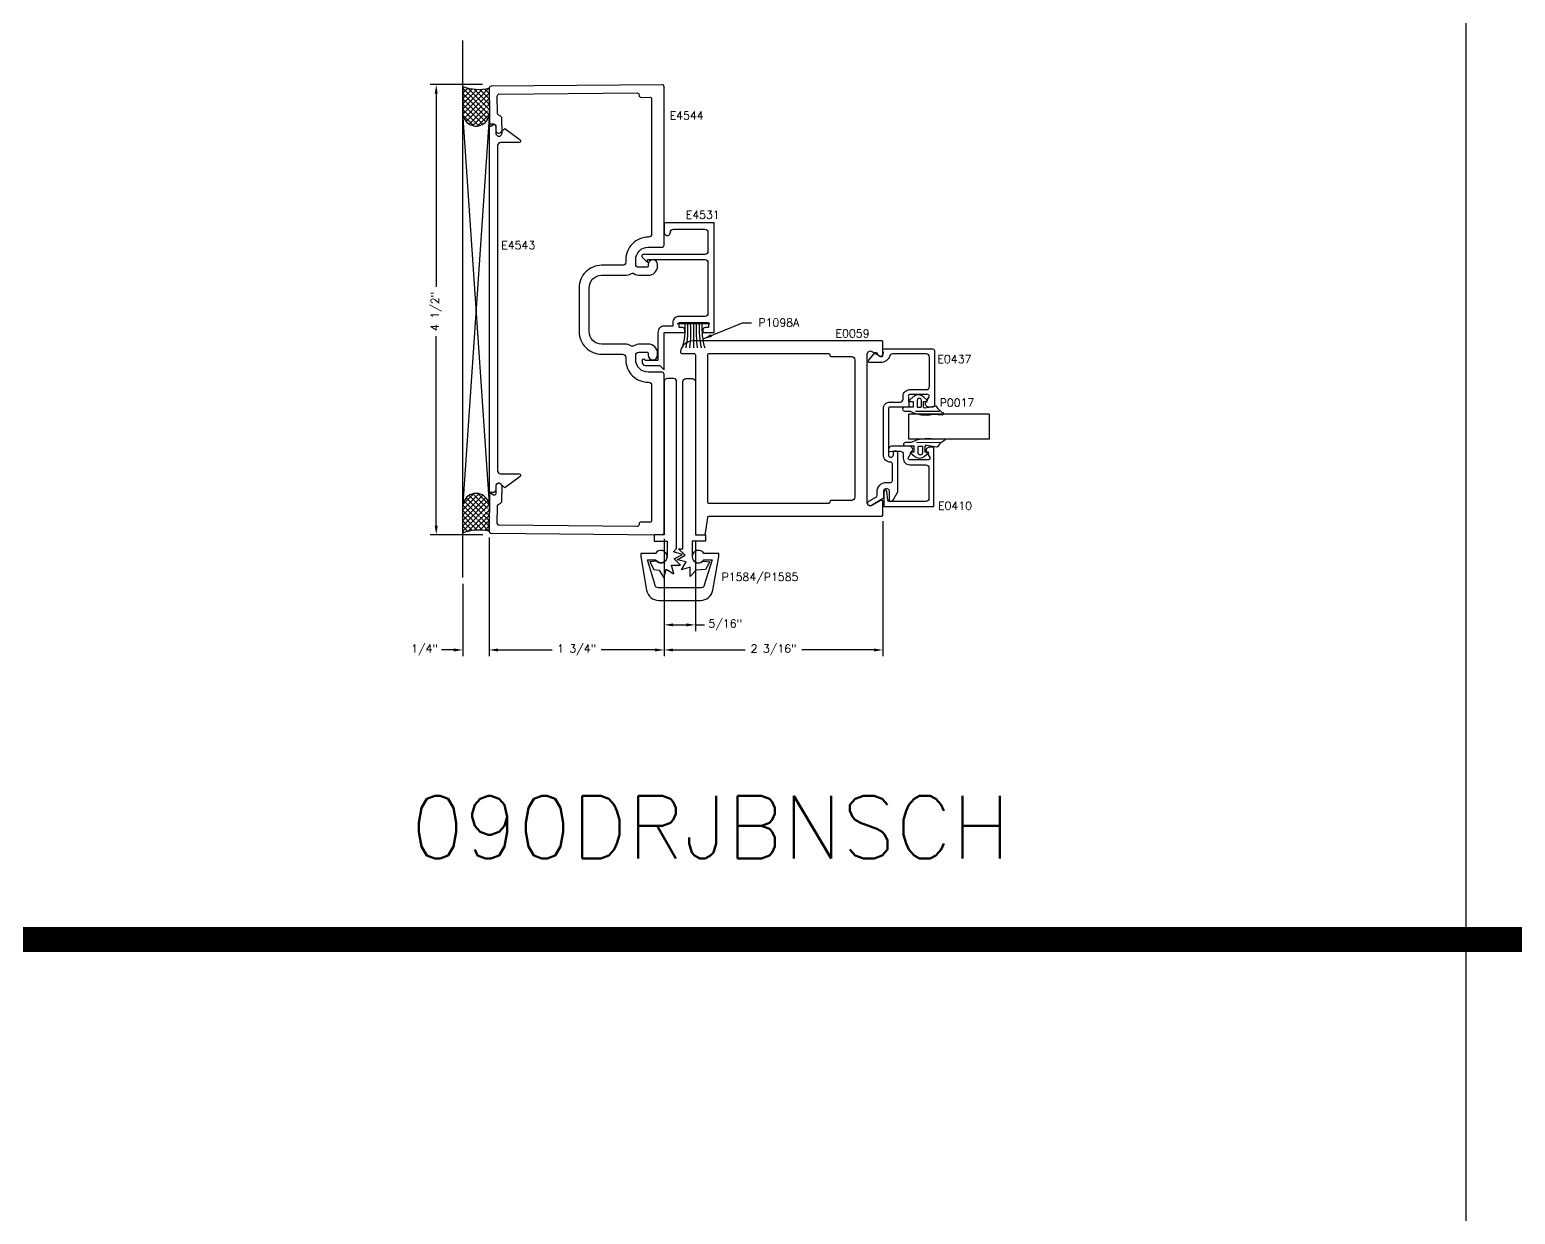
# Model space of a CAD drawing. Extents: x 0 to 130, y 0 to 90.
# Drawn here: x 44.69 to 59.54, y 57.13 to 68.98 of the extents above; entities that cross this region are included whole.
import ezdxf

# ---------------------------------------------------------------- set-up
doc = ezdxf.new("R2010")
doc.units = 0
doc.header["$MEASUREMENT"] = 0
doc.header["$PDMODE"] = 3
doc.layers.get('DEFPOINTS').update_dxf_attribs({"linetype": 'CONTINUOUS'})
for name, color, linetype in [('R-ANNO-DIMS', 3, 'CONTINUOUS'), ('R-ANNO-TEXT', 6, 'CONTINUOUS'), ('R-DET1', 4, 'CONTINUOUS'), ('R-DET2', 2, 'CONTINUOUS'), ('R-DET3', 5, 'CONTINUOUS'), ('R-OTLN', 1, 'CONTINUOUS'), ('R-PAT1', 5, 'CONTINUOUS'), ('TITLE', 7, 'CONTINUOUS')]:
    doc.layers.add(name, color=color, linetype=linetype)
doc.styles.get("Standard").update_dxf_attribs({"font": 'simplex'})
doc.dimstyles.new('1X', dxfattribs={"dimscale": 0, "dimtxt": 0.08, "dimasz": 0.09, "dimexe": 0.062, "dimexo": 0.062, "dimgap": 0.045, "dimtad": 0, "dimdec": 4, "dimzin": 4, "dimtxsty": 'STANDARD', "dimcen": 0, "dimazin": 3, "dimtp": 0.02, "dimtfac": 1, "dimtdec": 4, "dimtofl": 0, "dimtmove": 0, "dimatfit": 3, "dimtolj": 1, "dimtzin": 4})

# ---------------------------------------------------------------- blocks, each defined once
blk = doc.blocks.new('*D43')
at = {"layer": 'DEFPOINTS', "color": 0}
for p in [(49.283, 63.961), (51.033, 63.946), (51.033, 62.774)]:
    blk.add_point(p, dxfattribs=at)
at = {"layer": 'R-ANNO-DIMS', "color": 0}
for p, q in [((49.283, 63.899), (49.283, 62.712)), ((51.033, 63.884), (51.033, 62.712)), ((49.373, 62.774), (49.913, 62.774)), ((50.943, 62.774), (50.403, 62.774))]:
    blk.add_line(p, q, dxfattribs=at)
for points in [[(49.373, 62.789), (49.373, 62.759), (49.283, 62.774)], [(50.943, 62.789), (50.943, 62.759), (51.033, 62.774)]]:
    blk.add_solid(points, dxfattribs=at)
at = {"layer": 'R-ANNO-DIMS', "color": 0, "insert": (50.158, 62.774), "char_height": 0.08, "attachment_point": 5}
blk.add_mtext('\\A1;1 3/4"', dxfattribs=at)
blk = doc.blocks.new('*D44')
at = {"layer": 'DEFPOINTS', "color": 0}
for p in [(51.033, 63.926), (51.345, 63.926), (51.345, 63.025)]:
    blk.add_point(p, dxfattribs=at)
at = {"layer": 'R-ANNO-DIMS', "color": 0}
for p, q in [((51.033, 63.864), (51.033, 62.963)), ((51.345, 63.864), (51.345, 62.963)), ((51.123, 63.025), (51.255, 63.025)), ((51.345, 63.025), (51.435, 63.025))]:
    blk.add_line(p, q, dxfattribs=at)
for points in [[(51.123, 63.04), (51.123, 63.01), (51.033, 63.025)], [(51.255, 63.04), (51.255, 63.01), (51.345, 63.025)]]:
    blk.add_solid(points, dxfattribs=at)
at = {"layer": 'R-ANNO-DIMS', "color": 0, "insert": (51.644, 63.025), "char_height": 0.08, "attachment_point": 5}
blk.add_mtext('\\A1;5/16"', dxfattribs=at)
blk = doc.blocks.new('*D45')
at = {"layer": 'DEFPOINTS', "color": 0}
for p in [(49.278, 68.426), (48.754, 63.926), (49.283, 63.926)]:
    blk.add_point(p, dxfattribs=at)
at = {"layer": 'R-ANNO-DIMS', "color": 0}
for p, q in [((49.216, 68.426), (48.692, 68.426)), ((48.754, 68.336), (48.754, 66.403)), ((48.754, 64.016), (48.754, 65.913)), ((49.221, 63.926), (48.692, 63.926))]:
    blk.add_line(p, q, dxfattribs=at)
for points in [[(48.739, 68.336), (48.769, 68.336), (48.754, 68.426)], [(48.739, 64.016), (48.769, 64.016), (48.754, 63.926)]]:
    blk.add_solid(points, dxfattribs=at)
at = {"layer": 'R-ANNO-DIMS', "color": 0, "insert": (48.754, 66.158), "char_height": 0.08, "attachment_point": 5, "rotation": 90}
blk.add_mtext('\\A1;4 1/2"', dxfattribs=at)
blk = doc.blocks.new('*D46')
at = {"layer": 'DEFPOINTS', "color": 0}
for p in [(53.22, 64.123), (51.033, 63.926), (53.22, 62.774)]:
    blk.add_point(p, dxfattribs=at)
at = {"layer": 'R-ANNO-DIMS', "color": 0}
for p, q in [((53.22, 64.061), (53.22, 62.712)), ((51.033, 63.864), (51.033, 62.712)), ((51.123, 62.774), (51.843, 62.774)), ((53.13, 62.774), (52.41, 62.774))]:
    blk.add_line(p, q, dxfattribs=at)
for points in [[(51.123, 62.789), (51.123, 62.759), (51.033, 62.774)], [(53.13, 62.789), (53.13, 62.759), (53.22, 62.774)]]:
    blk.add_solid(points, dxfattribs=at)
at = {"layer": 'R-ANNO-DIMS', "color": 0, "insert": (52.127, 62.774), "char_height": 0.08, "attachment_point": 5}
blk.add_mtext('\\A1;2 3/16"', dxfattribs=at)
blk = doc.blocks.new('*D47')
at = {"layer": 'DEFPOINTS', "color": 0}
for p in [(49.019, 63.497), (49.019, 62.774), (49.283, 62.774)]:
    blk.add_point(p, dxfattribs=at)
at = {"layer": 'R-ANNO-DIMS', "color": 0}
for p, q in [((49.019, 63.435), (49.019, 62.712)), ((49.283, 62.836), (49.283, 62.836)), ((48.929, 62.774), (48.807, 62.774)), ((49.373, 62.774), (49.463, 62.774))]:
    blk.add_line(p, q, dxfattribs=at)
for points in [[(48.929, 62.789), (48.929, 62.759), (49.019, 62.774)], [(49.373, 62.789), (49.373, 62.759), (49.283, 62.774)]]:
    blk.add_solid(points, dxfattribs=at)
at = {"layer": 'R-ANNO-DIMS', "color": 0, "insert": (48.637, 62.774), "char_height": 0.08, "attachment_point": 5}
blk.add_mtext('\\A1;1/4"', dxfattribs=at)
blk = doc.blocks.new('WEATHERING')
at = {"layer": 'R-DET2'}
for p, q in [((0, -0.221), (0, 0.107)), ((0, -0.057), (-0.242, -0.057))]:
    blk.add_line(p, q, dxfattribs=at)
for centre, radius, start, end in [((-0.047, 0.753), 0.727, 254.2862, 273.7059), ((-0.056, 0.985), 0.986, 259.0862, 273.2627), ((-0.084, 1.28), 1.311, 263.0594, 273.6647), ((-0.065, -1.394), 1.311, 87.1375, 97.7428), ((-0.042, -1.099), 0.986, 87.5395, 101.7159), ((-0.036, -0.867), 0.727, 87.0962, 106.516)]:
    blk.add_arc(centre, radius, start, end, dxfattribs=at)
blk = doc.blocks.new('HINGE')
at = {"layer": 'R-DET3'}
for points in [[(-0.55, -0.213), (-0.527, -0.125), (-0.449, -0.172), (-0.473, -0.084), (-0.382, -0.087), (-0.445, -0.021), (-0.364, 0.021), (-0.452, 0.047), (-0.422, 0.081), (-0.422, 1.75, 0.414214), (-0.453, 1.781), (-0.516, 1.781, 0.414214), (-0.547, 1.75), (-0.547, 0.219), (-0.647, 0.219), (-0.647, 0.156), (-0.516, 0.156), (-0.516, 0, -0.642637), (-0.619, -0.047), (-0.691, -0.052), (-0.649, -0.13), (-0.595, -0.134)], [(-0.327, -0.053), (-0.415, -0.032), (-0.337, 0.014), (-0.404, 0.077), (-0.359, 0.078), (-0.359, 1.75, -0.414214), (-0.328, 1.781), (-0.265, 1.781, -0.414214), (-0.234, 1.75), (-0.234, 0.219), (-0.134, 0.219), (-0.134, 0.156), (-0.265, 0.156), (-0.265, 0, 0.642637), (-0.162, -0.047), (-0.09, -0.052), (-0.132, -0.13), (-0.225, -0.137), (-0.286, -0.198), (-0.285, -0.107), (-0.372, -0.132)], [(-0.182, -0.438, 0.36397), (-0.059, -0.334), (0, 0), (0, 0.031), (-0.148, 0.031, 3.766779), (-0.148, -0.031), (-0.067, -0.031), (-0.145, -0.287, -0.36397), (-0.176, -0.312), (-0.605, -0.312, -0.36397), (-0.636, -0.287), (-0.714, -0.031), (-0.633, -0.031, 3.766779), (-0.633, 0.031), (-0.781, 0.031), (-0.781, 0), (-0.722, -0.334, 0.36397), (-0.599, -0.438)]]:
    blk.add_lwpolyline(points, format="xyb", close=True, dxfattribs=at)
blk = doc.blocks.new('S')
at = {"layer": 'R-DET2'}
for p, q in [((4.542, 7.201), (4.542, 8.004)), ((4.542, 8.004), (4.792, 8.004)), ((4.792, 7.201), (4.792, 8.004)), ((4.792, 7.201), (4.542, 7.201))]:
    blk.add_line(p, q, dxfattribs=at)
blk = doc.blocks.new('GLASS')
at = {"layer": 'R-DET2'}
blk.add_blockref('S', (-4.542, -7.201), dxfattribs=at)
blk = doc.blocks.new('QUARTER_INCH_GLASS')
at = {"layer": 'R-DET2'}
blk.add_blockref('GLASS', (0, 0), dxfattribs=at)
blk = doc.blocks.new('1-4_P0017')
at = {"layer": 'R-DET2'}
for points in [[(-0.127, 0.093), (-0.131, 0.191, -0.280474), (-0.115, 0.201, 0.169063), (-0.053, 0.132, -0.378809), (-0.045, 0.121), (-0.064, 0.016, 0.346242), (-0.054, 0), (0, 0), (0.001, 0.03, -0.608656), (0.014, 0.036), (0.047, -0.001, -0.378617), (0.047, -0.104), (0.014, -0.141, -0.608656), (0.001, -0.135), (0, -0.105), (-0.055, -0.105), (-0.055, -0.19, -1), (-0.095, -0.19), (-0.095, -0.135, -0.175364)], [(0.032, -0.051, -0.341999), (0.012, -0.066), (-0.047, -0.066, -0.414214), (-0.055, -0.058), (-0.055, -0.029, -0.414214), (-0.047, -0.021), (0.012, -0.021, -0.341999), (0.032, -0.036, -0.127017)]]:
    blk.add_lwpolyline(points, format="xyb", close=True, dxfattribs=at)
blk.add_lwpolyline([(-0.095, -0.082), (-0.094, 0.158)], dxfattribs=at)

msp = doc.modelspace()

# ---------------------------------------------------------------- hatches: boundary and pattern name
at = {"layer": 'R-PAT1'}
h = msp.add_hatch(dxfattribs=at)
h.set_pattern_fill('ANSI37', color=256, scale=0.3, style=0)
h.set_pattern_definition([(45, (39.444232, 61.523605), (-0.0265165, 0.0265165), []), (135, (39.444232, 61.523605), (-0.0265165, -0.0265165), [])])
edge = h.paths.add_edge_path()
edge.add_line((49.2830414, 68.3904789), (49.2864098, 68.145589))
edge.add_line((49.018843, 68.408174), (49.018935, 68.145589))
edge.add_arc((49.1526724, 68.145589), 0.1337374, 180, 368.29686323)
edge.add_arc((49.1798148, 68.8304111), 0.4518806, 249.13137157, 283.20510827)
h = msp.add_hatch(dxfattribs=at)
h.set_pattern_fill('ANSI37', color=256, scale=0.3, style=0)
h.set_pattern_definition([(315, (39.444232, 70.827894), (-0.0265165, -0.0265165), []), (225, (39.444232, 70.827894), (-0.0265165, 0.0265165), [])])
edge = h.paths.add_edge_path()
edge.add_line((49.2830414, 63.9610202), (49.2864098, 64.2059101))
edge.add_line((49.018843, 63.9433251), (49.018935, 64.2059101))
edge.add_arc((49.1526724, 64.2059101), 0.1337374, 351.70313677, 540)
edge.add_arc((49.1798148, 63.521088), 0.4518806, 76.79489173, 110.86862843)

# ---------------------------------------------------------------- linework, layer by layer
at = {"layer": 'R-DET1', "color": 4, "linetype": 'CONTINUOUS'}
msp.add_lwpolyline([(49.5834099, 64.5350049, -0.7220754185), (49.5923683, 64.5079738), (49.4392514, 64.3940055), (49.4013302, 64.4319265, 0.6681788512), (49.3484098, 64.4100062), (49.3484099, 64.3780057, -0.4142136569), (49.3174099, 64.3470057), (49.2864098, 64.3470055), (49.2864098, 68.0350055), (49.3174099, 68.0350055, -0.4142137513), (49.3484099, 68.0040055), (49.3484099, 67.9720045, 0.6681815249), (49.4013303, 67.9500844), (49.4392514, 67.9880055), (49.5923683, 67.8740366, -0.7220739042), (49.5834099, 67.8470055), (49.3974099, 67.8470055, 0.4142135624), (49.3664099, 67.8160055), (49.3664099, 64.5660054, 0.4142135624), (49.3974099, 64.5350054)], format="xyb", close=True, dxfattribs=at)
at = {"layer": 'R-DET1'}
msp.add_lwpolyline([(50.8677992, 66.6779909), (51.4398002, 66.6779909, -0.4142135624), (51.4708002, 66.6469909), (51.4708002, 66.1394919, -0.4142135624), (51.4398002, 66.1084919), (51.1818012, 66.1084929, 0.4142135624), (51.1198012, 66.0464929), (51.1198002, 66.0114929), (51.0328002, 66.0114929, 0.4142135624), (50.9708002, 65.9494929), (50.9708002, 65.6679929), (50.8428002, 65.6679929, 1), (50.8128002, 65.6679929), (50.8128002, 65.6489929, 0.4142135624), (50.8438002, 65.6179929), (50.9898002, 65.6179919), (51.0328002, 65.5749919), (51.0328002, 65.9494929), (51.2398002, 65.9494929), (51.2398002, 65.9734929, 0.4142135624), (51.2168002, 65.9964929), (51.1818012, 65.9964919), (51.1818012, 66.0464929), (51.4768012, 66.0464929), (51.4768012, 65.9964919), (51.4428002, 65.9964929, 0.4142135624), (51.4198002, 65.9734929), (51.4198002, 65.9494929), (51.5328002, 65.9494929), (51.5328002, 67.0432429), (51.0328002, 67.0432429), (51.0328002, 66.9492429, 1.0160153691), (51.0948002, 66.9502419, -0.4142135624), (51.1258002, 66.9812419), (51.4398002, 66.9812419, -0.4142135624), (51.4708002, 66.9502419), (51.4708002, 66.7589909, -0.4142135624), (51.4398002, 66.7279909), (50.8226502, 66.7279919, 0.6681786379), (50.8121497, 66.7026414), (50.8678002, 66.6469909)], format="xyb", close=True, dxfattribs=at)
for points in [[(53.2246119, 64.7261152), (53.2246119, 65.1871191, -0.4142135624), (53.2896119, 65.2521191), (53.3916249, 65.2521191, 0.4142135624), (53.4226249, 65.2831191), (53.4226249, 65.3121191, -0.4142135624), (53.4876249, 65.3771191), (53.6536109, 65.3771191, 0.4142135624), (53.6846109, 65.4081191), (53.6846109, 65.7021141, 0.4142135624), (53.6536109, 65.7331141), (53.3165705, 65.7331141, 0.3256627349), (53.2870621, 65.7116143, -0.3256627349), (53.1985369, 65.6471151), (53.0901572, 65.6471151, -0.6370702608), (53.0786665, 65.6717569), (53.1396196, 65.7443979, -0.4779725156), (53.1551801, 65.744101), (53.170761, 65.7240243, 0.8690679817), (53.2240372, 65.7545355), (53.2180939, 65.7694058, -0.5305087646), (53.2273797, 65.7831171), (53.7196139, 65.7831171, -0.4142135624), (53.7346139, 65.7681171), (53.7346139, 65.2171151, -0.4142135624), (53.7196139, 65.2021151), (53.6771165, 65.2021151, -0.5773590294), (53.6502701, 65.2486158), (53.6826031, 65.3046147, 0.5773590294), (53.6696129, 65.3271151), (53.4876258, 65.3271151, 0.5773411719), (53.4746352, 65.3046154), (53.4801182, 65.2021151), (53.2896109, 65.2021151, 0.4142135624), (53.2746109, 65.1871151), (53.2746109, 64.7261177, 1), (53.3246139, 64.7261177), (53.3246139, 64.7481208, -1), (53.3646109, 64.7481208), (53.3646109, 64.3511177), (53.3146023, 64.2644984, -0.7673308308), (53.2866119, 64.2719983), (53.2866119, 64.3556483, 1.0057039516), (53.2246139, 64.356), (53.2246118, 64.2969997, -0.2679461651), (53.2171115, 64.2840097), (53.105109, 64.2193485, -0.9999753426), (53.0801104, 64.2626473), (53.1551122, 64.3059522, 0.2679423533), (53.1626119, 64.3189424), (53.1626119, 64.3560028, -0.4142135624), (53.2556119, 64.4490028), (53.2996119, 64.4490028, 0.4142135624), (53.3146119, 64.4640022), (53.3146119, 64.6361162, 0.4142119352), (53.2996119, 64.6511162, -0.4142119352), (53.2246109, 64.7261177)], [(53.2756062, 64.7721828, 0.4559911352), (53.2927067, 64.7573308), (53.3156062, 64.7605668), (53.392645, 64.7605688, -0.4142135624), (53.423645, 64.7295688), (53.4236448, 64.6907568, 0.4157347224), (53.4887931, 64.6255678), (53.6496063, 64.6255668, -0.4142135624), (53.6806063, 64.5945668), (53.6806063, 64.2905698, -0.4142135624), (53.6496063, 64.2595698), (53.2858997, 64.2595668, -0.3788668862), (53.2710115, 64.2727388), (53.2604941, 64.3583958, 0.9407073484), (53.2306061, 64.3565678), (53.2306062, 64.2095688), (53.7306061, 64.2095688), (53.7306061, 64.8005682), (53.6832996, 64.8005698, 0.5773503096), (53.6564528, 64.7540698), (53.6887846, 64.6980678, -0.5773499476), (53.6757942, 64.6755678), (53.4886447, 64.6755678, -0.5773500587), (53.4756543, 64.6980678), (53.5137595, 64.7640679, 0.5773539269), (53.4869128, 64.8105683), (53.3066064, 64.8105682, 0.4142112814), (53.2756063, 64.7795682), (53.2756063, 64.7721828)]]:
    msp.add_lwpolyline(points, format="xyb", dxfattribs=at)
at = {"layer": 'R-DET3'}
for p, q in [((49.018595, 63.4972779), (49.018595, 68.8688197)), ((49.2864098, 68.145589), (49.018935, 64.2364223)), ((49.2864098, 64.2364223), (49.018935, 68.145589))]:
    msp.add_line(p, q, dxfattribs=at)
at = {"layer": 'R-OTLN'}
for points in [[(51.0128002, 66.8007496, 0.4142135624), (51.0328002, 66.8207496), (51.0328002, 68.4055743, 0.4167718538), (51.0126257, 68.4255735), (49.3028661, 68.4106526, 0.4142135624), (49.2830414, 68.3904789), (49.2862889, 68.0183494, 0.5773509043), (49.2983489, 68.0115262), (49.3267042, 68.0282288, -0.5773509043), (49.3493167, 68.0154353), (49.3499572, 67.9420458, 1.0000267742), (49.4119549, 67.9425869), (49.4107037, 68.0859545, 0.3350127021), (49.3879444, 68.1155689, -0.3350128733), (49.3651851, 68.1451833), (49.3637364, 68.31118, -0.4142135624), (49.3835611, 68.3313538), (50.7626257, 68.3433887, -0.4167718538), (50.7828002, 68.3233895), (50.7828002, 68.3187384, 0.4167718538), (50.8029747, 68.2987391), (50.8926693, 68.2995219, -0.4167718538), (50.9078002, 68.2845225), (50.9078002, 66.9317317, -0.4176721343), (50.8764346, 66.9007339, 0.4176721343), (50.648781, 66.6757496), (50.648781, 66.6507813, -0.4142135624), (50.617781, 66.6197813), (50.4078002, 66.6197813, 0.4142135624), (50.1828002, 66.3947813), (50.1828002, 66.1757496), (50.1828002, 65.9567178, 0.4142135624), (50.4078002, 65.7317178), (50.617781, 65.7317178, -0.4142135624), (50.648781, 65.7007178), (50.648781, 65.6757496, 0.4176721343), (50.8764346, 65.4507652, -0.4176721343), (50.9078002, 65.4197674), (50.9078002, 64.0669766, -0.4167718538), (50.8926693, 64.0519772), (50.8029747, 64.05276, 0.4167718538), (50.7828002, 64.0327607), (50.7828002, 64.0281096, -0.4167718538), (50.7626257, 64.0081104), (49.3835611, 64.0201453, -0.4142135624), (49.3637364, 64.0403191), (49.3651851, 64.2063158, -0.3350130381), (49.3879444, 64.2359302, 0.3350129353), (49.4107037, 64.2655446), (49.4119549, 64.4089123, 1.0000283891), (49.3499572, 64.4094534), (49.3493167, 64.3360638, -0.5773505075), (49.3267042, 64.3232703), (49.2983489, 64.3399729, 0.5773505075), (49.2862889, 64.3331496), (49.2830414, 63.9610202, 0.4142135624), (49.3028661, 63.9408465), (51.0126257, 63.9259256, 0.4167718538), (51.0328002, 63.9459248), (51.0328002, 65.5307496, 0.4142135624), (51.0128002, 65.5507496), (50.873781, 65.5507496, -0.4142135624), (50.748781, 65.6757496), (50.748781, 65.7207178, -0.4142135624), (50.779781, 65.7517178), (50.858781, 65.7517178, -0.4142135624), (50.873781, 65.7367178), (50.873781, 65.7222178, 1), (50.966781, 65.7222178), (50.966781, 65.7387178, 0.4142135624), (50.873781, 65.8317178), (50.793781, 65.8317178, 0.1319161202), (50.7311689, 65.8149061, -0.2782092013), (50.6991545, 65.8154844, 0.1411141523), (50.642781, 65.8317178), (50.4078002, 65.8317178, -0.4142135624), (50.2828002, 65.9567178), (50.2828002, 66.1757496), (50.2828002, 66.3947813, -0.4142135624), (50.4078002, 66.5197813), (50.642781, 66.5197813, 0.1411141523), (50.6991545, 66.5360147, -0.2782092013), (50.7311689, 66.536593, 0.1319161202), (50.793781, 66.5197813), (50.873781, 66.5197813, 0.4142135624), (50.966781, 66.6127813), (50.966781, 66.6292813, 1), (50.873781, 66.6292813), (50.873781, 66.6147813, -0.4142135624), (50.858781, 66.5997813), (50.779781, 66.5997813, -0.4142135624), (50.748781, 66.6307813), (50.748781, 66.6757496, -0.4142135624), (50.873781, 66.8007496)], [(53.1978002, 65.7092595, 0.5773489088), (53.2203002, 65.7222496), (53.2203002, 65.8532496, 0.4142135624), (53.2103002, 65.8632496), (51.3200086, 65.8632496, 0.3746931512), (51.1961763, 65.755295, 0.4548701274), (51.2110361, 65.7382496), (51.3298002, 65.7382496, -0.4142135624), (51.3448002, 65.7232496), (51.3448002, 63.9407496, 0.4142135624), (51.3598002, 63.9257496), (51.4298002, 63.9257496, 0.4142135624), (51.4448002, 63.9407496), (51.4698002, 64.0982496, -0.4142135624), (51.4848002, 64.1132496), (53.2103002, 64.1132496, 0.4142135624), (53.2203002, 64.1232496), (53.2203002, 64.2542509, 0.5773506329), (53.1978002, 64.2672412), (53.1108002, 64.2170117, -0.5773506329), (53.0643002, 64.2438584), (53.0643002, 65.7326418, -0.5773489088), (53.1108001, 65.7594886)], [(52.9393002, 65.6762496), (52.9393002, 64.3002497, -0.4142135624), (52.9083002, 64.2692497), (52.7043012, 64.2692497, 0.4142135823), (52.6893012, 64.2542497), (52.6893012, 64.2532496, -0.4142135823), (52.6743012, 64.2382496), (51.4848002, 64.2382496, -0.4142135624), (51.4698002, 64.2532496), (51.4698002, 65.7232496, -0.4142135624), (51.4848002, 65.7382496), (52.6743012, 65.7382496, -0.4142135624), (52.6893012, 65.7232496), (52.6893012, 65.7222496, 0.4142135624), (52.7043012, 65.7072496), (52.9083002, 65.7072496, -0.4142135624)]]:
    msp.add_lwpolyline(points, format="xyb", close=True, dxfattribs=at)
at = {"layer": 'R-PAT1'}
for p, q in [((49.018843, 68.408174), (49.018935, 68.145589)), ((49.2830414, 68.3904789), (49.2864098, 68.145589)), ((49.018843, 63.9433251), (49.018935, 64.2059101)), ((49.2830414, 63.9610202), (49.2864098, 64.2059101))]:
    msp.add_line(p, q, dxfattribs=at)
for centre, radius, start, end in [((49.1798148, 68.8304111), 0.4518806, 249.13137157, 283.20510827), ((49.1526724, 68.145589), 0.1337374, 180, 8.29686323), ((49.1526724, 64.2059101), 0.1337374, 351.70313677, 180), ((49.1798148, 63.521088), 0.4518806, 76.79489173, 110.86862843)]:
    msp.add_arc(centre, radius, start, end, dxfattribs=at)
at = {"layer": 'TITLE'}
msp.add_line((59.0492749, 89.8789502), (59.0492749, 14.8789502), dxfattribs=at)
at = {"layer": 'TITLE', "const_width": 0.25}
msp.add_lwpolyline([(0.25, 59.8789502), (122.9080005, 59.8789502)], dxfattribs=at)

# ---------------------------------------------------------------- block references
at = {"layer": 'R-DET2', "rotation": 90}
for name, p in [('WEATHERING', (51.2693882, 66.0358565)), ('QUARTER_INCH_GLASS', (54.28274, 64.8805468))]:
    msp.add_blockref(name, p, dxfattribs=at)
at = {"layer": 'R-DET2'}
msp.add_blockref('HINGE', (51.5793002, 63.7072496), dxfattribs=at)
at = {"layer": 'R-DET3', "xscale": -1, "rotation": 270}
msp.add_blockref('1-4_P0017', (53.6272395, 65.2571151), dxfattribs=at)
at = {"layer": 'R-DET3', "rotation": 270}
msp.add_blockref('1-4_P0017', (53.6388301, 64.7555683), dxfattribs=at)

# ---------------------------------------------------------------- texts
at = {"layer": 'R-ANNO-TEXT', "char_height": 0.08, "attachment_point": 4}
for s, insert in [('E4544', (51.087867, 68.117006)), ('\\A1;E4531', (51.2493941, 67.1248984)), ('E4543', (49.403733, 66.8207927)), ('\\A1;P1098A', (51.9753829, 66.0477173)), ('E0059', (52.7470369, 65.9383931)), ('\\A1;E0437', (53.7654498, 65.6824944)), ('\\A1;P0017', (53.7878408, 65.2466136)), ('\\A1;E0410', (53.7721073, 64.2154753)), ('\\A1;P1584/P1585', (51.607072, 63.4910094))]:
    msp.add_mtext(s, dxfattribs=dict(at, insert=insert))
at = {"layer": 'TITLE'}
msp.add_text('090DRJBNSCH', height=0.625, dxfattribs=at).set_placement((48.4979098, 60.6891642))

# ---------------------------------------------------------------- dimensions: what is measured, and where the dimension line sits
at = {"layer": 'R-ANNO-DIMS'}
dim = msp.add_linear_dim(base=(48.7540807, 63.926021), p1=(49.2775911, 68.4260747), p2=(49.2828668, 63.926021), angle=90, dimstyle='1X', override={"dimscale": 1, "dimpost": '"'}, dxfattribs=at)
dim.commit()
dim.dimension.update_dxf_attribs({"geometry": '*D45', "text_midpoint": (48.7540807, 66.1579445), "dimtype": 160})
for base, p1, p2, picture, middle in [((53.2203002, 62.7740814), (51.0328002, 63.9257496), (53.2203002, 64.1232496), '*D46', (52.1265502, 62.7740814)), ((51.0328002, 62.7740814), (49.2830414, 63.9610202), (51.0328002, 63.9459248), '*D43', (50.1579208, 62.7740814)), ((51.3448002, 63.0248107), (51.0328002, 63.9257496), (51.3448002, 63.9257496), '*D44', (51.6436097, 63.0248107))]:
    dim = msp.add_linear_dim(base=base, p1=p1, p2=p2, dimstyle='1X', override={"dimscale": 1, "dimpost": '"'}, dxfattribs=at)
    dim.commit()
    dim.dimension.update_dxf_attribs({"geometry": picture, "text_midpoint": middle})
dim = msp.add_linear_dim(base=(49.018595, 62.7744583), p1=(49.2830414, 62.7740814), p2=(49.018595, 63.4972779), dimstyle='1X', override={"dimscale": 1, "dimpost": '"'}, dxfattribs=at)
dim.commit()
dim.dimension.update_dxf_attribs({"geometry": '*D47', "text_midpoint": (48.636595, 62.7744583), "dimtype": 160})

# ---------------------------------------------------------------- leaders
at = {"layer": 'R-ANNO-TEXT'}
msp.add_leader([(51.4218104, 65.8834701), (51.8175612, 66.0441508), (51.9075612, 66.0441508)], dimstyle='1X', override={"dimscale": 1}, dxfattribs=at)

doc.saveas('drawing.dxf')
